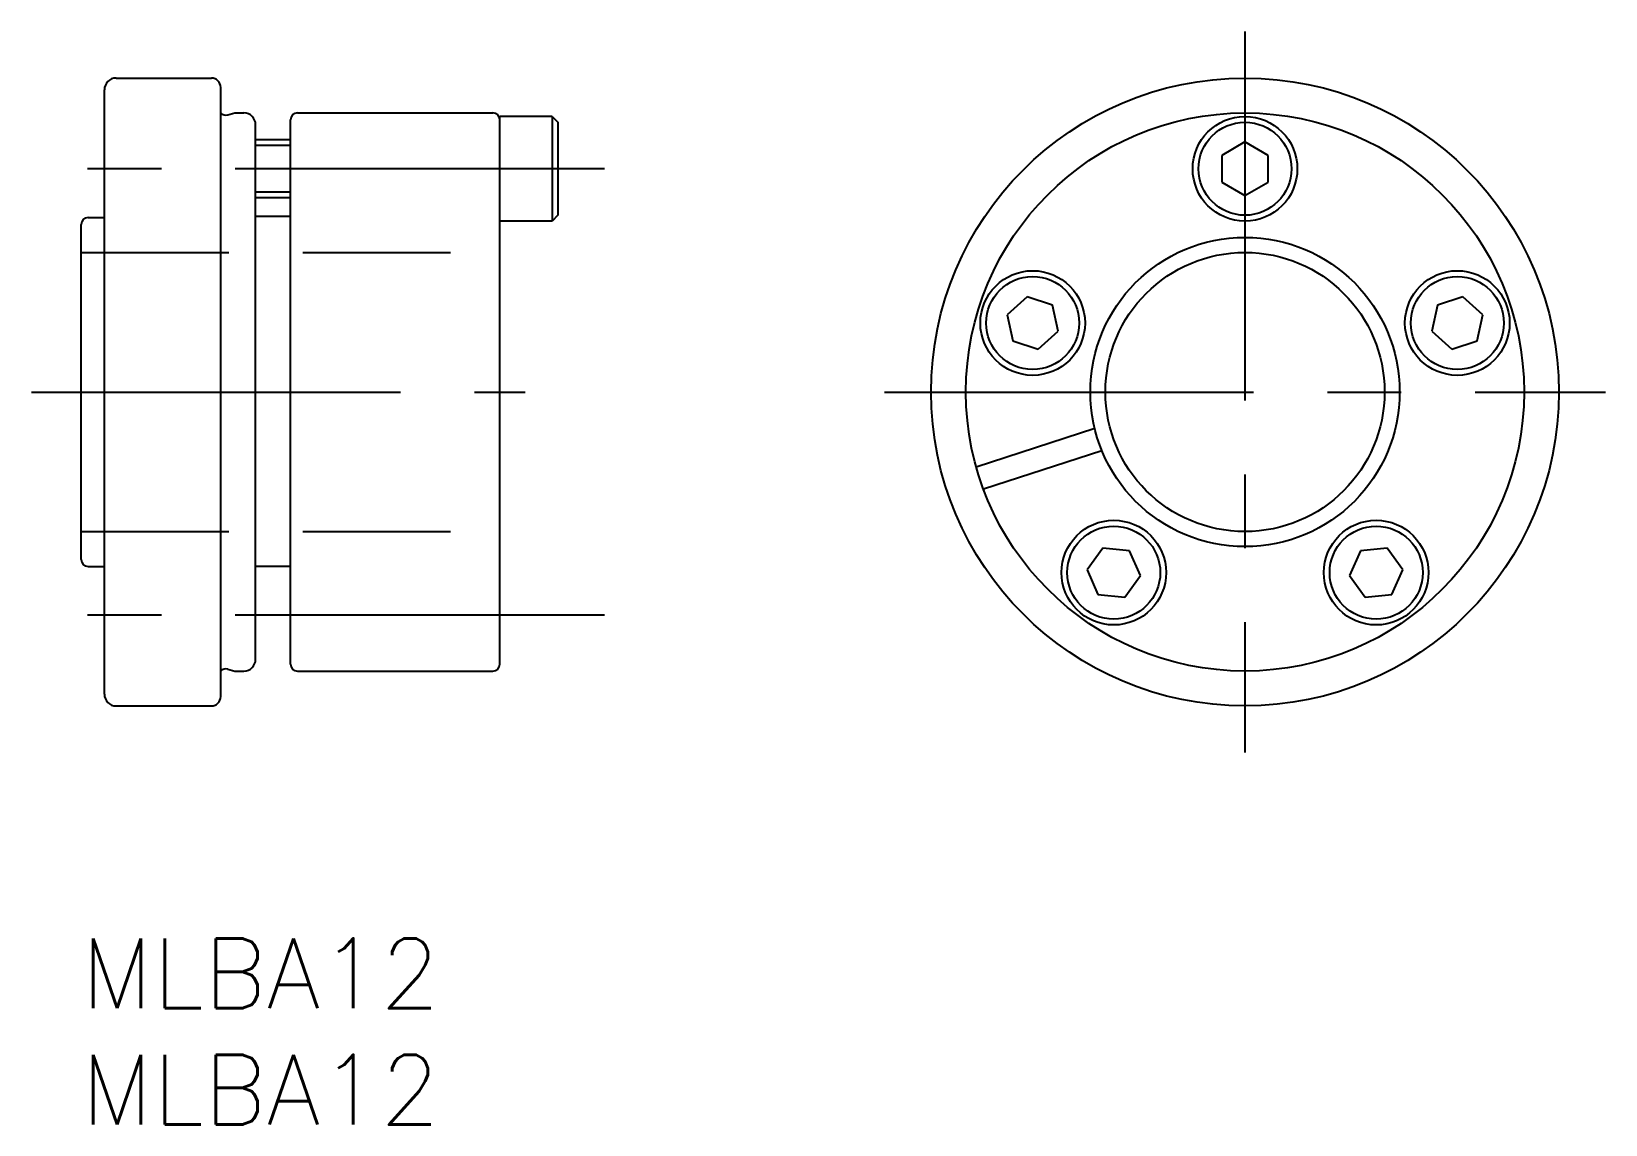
# Model space of a CAD drawing. Extents: x -2.1 to 65.6, y -8 to 39.
import ezdxf

# ---------------------------------------------------------------- set-up
doc = ezdxf.new("R2010")
doc.units = 0
doc.header["$LTSCALE"] = 0.5
doc.linetypes.add('CENTER', pattern=[50.8, 31.75, -6.35, 6.35, -6.35])
doc.linetypes.add('DASHED', pattern=[19.05, 12.7, -6.35])
for name, color, linetype in [('MSM_CENTER', 1, 'CENTER'), ('MSM_CONTINUOUS', 7, 'CONTINUOUS'), ('MSM_DASHED', 4, 'DASHED'), ('MSM_NARROW', 5, 'CONTINUOUS'), ('MSM_PART_NUMBER', 7, 'CONTINUOUS')]:
    doc.layers.add(name, color=color, linetype=linetype)
doc.styles.get("Standard").update_dxf_attribs({"font": 'txt.shx', "height": 3, "bigfont": 'bigfont.shx'})

msp = doc.modelspace()

# ---------------------------------------------------------------- linework, layer by layer
at = {"layer": 'MSM_CENTER'}
for p, q in [((50.047, 39.004), (50.047, 7.996)), ((22.5, 33.1), (-2, 33.1)), ((-2.137, 23.5), (19.1, 23.5)), ((34.543, 23.5), (65.55, 23.5)), ((22.5, 13.9), (-2, 13.9))]:
    msp.add_line(p, q, dxfattribs=at)
at = {"layer": 'MSM_CONTINUOUS'}
for p, q in [((1.5, 37), (5.6, 37)), ((6, 10.4), (6, 36.6)), ((1, 10.5), (1, 36.5)), ((6.312, 35.42), (6.61, 35.5)), ((6.61, 35.5), (7, 35.5)), ((9, 11.8), (9, 35.2)), ((9.3, 35.5), (17.7, 35.5)), ((18, 11.8), (18, 35.35)), ((20.25, 35.35), (18, 35.35)), ((20.25, 35.35), (20.25, 30.85)), ((20.25, 35.35), (20.5, 35.1)), ((7.5, 12), (7.5, 35)), ((20.5, 35.1), (20.5, 31.1)), ((9, 34.35), (7.5, 34.35)), ((50.047, 34.255), (49.047, 33.677)), ((51.047, 33.677), (50.047, 34.255)), ((49.047, 33.677), (49.047, 32.523)), ((51.047, 32.523), (51.047, 33.677)), ((49.047, 32.523), (50.047, 31.945)), ((50.047, 31.945), (51.047, 32.523)), ((9, 31.85), (7.5, 31.85)), ((0, 16.3), (0, 30.7)), ((0.3, 31), (1, 31)), ((9, 31.05), (7.5, 31.05)), ((20.25, 30.85), (18, 30.85)), ((20.5, 31.1), (20.25, 30.85)), ((40.677, 27.596), (39.818, 26.823)), ((41.775, 27.239), (40.677, 27.596)), ((42.015, 26.11), (41.775, 27.239)), ((58.319, 27.239), (58.079, 26.11)), ((59.417, 27.596), (58.319, 27.239)), ((60.275, 26.823), (59.417, 27.596)), ((39.818, 26.823), (40.058, 25.694)), ((60.035, 25.694), (60.275, 26.823)), ((41.157, 25.337), (42.015, 26.11)), ((58.079, 26.11), (58.937, 25.337)), ((40.058, 25.694), (41.157, 25.337)), ((58.937, 25.337), (60.035, 25.694)), ((43.586, 21.926), (38.49, 20.27)), ((43.895, 20.975), (38.799, 19.319)), ((43.934, 16.788), (43.256, 15.854)), ((45.083, 16.668), (43.934, 16.788)), ((45.552, 15.613), (45.083, 16.668)), ((55.011, 16.668), (54.541, 15.613)), ((56.159, 16.788), (55.011, 16.668)), ((56.838, 15.854), (56.159, 16.788)), ((0.3, 16), (1, 16)), ((9, 16), (7.5, 16)), ((43.256, 15.854), (43.725, 14.799)), ((44.874, 14.679), (45.552, 15.613)), ((54.541, 15.613), (55.22, 14.679)), ((56.368, 14.799), (56.838, 15.854)), ((43.725, 14.799), (44.874, 14.679)), ((55.22, 14.679), (56.368, 14.799)), ((6.312, 11.58), (6.61, 11.5)), ((6.61, 11.5), (7, 11.5)), ((9.3, 11.5), (17.7, 11.5)), ((1.5, 10), (5.6, 10))]:
    msp.add_line(p, q, dxfattribs=at)
for centre, radius in [((50.047, 23.5), 13.5), ((50.047, 23.5), 12), ((50.047, 33.1), 2.25), ((50.047, 33.1), 2), ((50.047, 23.5), 6.65), ((50.047, 23.5), 6), ((40.917, 26.467), 2.25), ((40.917, 26.467), 2), ((59.177, 26.467), 2.25), ((59.177, 26.467), 2), ((44.404, 15.733), 2.25), ((44.404, 15.733), 2), ((55.689, 15.733), 2.25), ((55.689, 15.733), 2)]:
    msp.add_circle(centre, radius, dxfattribs=at)
for centre, radius, start, end in [((1.5, 36.5), 0.5, 90, 180), ((5.6, 36.6), 0.4, 0, 90), ((6.229, 35.729), 0.32, 224.28087, 285), ((7, 35), 0.5, 0, 90), ((9.3, 35.2), 0.3, 90, 180), ((17.7, 35.2), 0.3, 0, 90), ((0.3, 30.7), 0.3, 90, 180), ((0.3, 16.3), 0.3, 180, 270), ((6.229, 11.271), 0.32, 75, 135.71913), ((7, 12), 0.5, 270, 0), ((9.3, 11.8), 0.3, 180, 270), ((17.7, 11.8), 0.3, 270, 0), ((1.5, 10.5), 0.5, 180, 270), ((5.6, 10.4), 0.4, 270, 0)]:
    msp.add_arc(centre, radius, start, end, dxfattribs=at)
at = {"layer": 'MSM_DASHED'}
for p, q in [((0, 29.5), (18, 29.5)), ((0, 17.5), (18, 17.5))]:
    msp.add_line(p, q, dxfattribs=at)
at = {"layer": 'MSM_NARROW'}
for p, q in [((9, 34.1), (7.5, 34.1)), ((9, 32.1), (7.5, 32.1))]:
    msp.add_line(p, q, dxfattribs=at)

# ---------------------------------------------------------------- texts
at = {"layer": 'MSM_PART_NUMBER', "char_height": 3, "width": 121.09418, "attachment_point": 1}
for insert in [(0, 0), (0, -5)]:
    msp.add_mtext('{MLBA12}', dxfattribs=dict(at, insert=insert))

doc.saveas('drawing.dxf')
